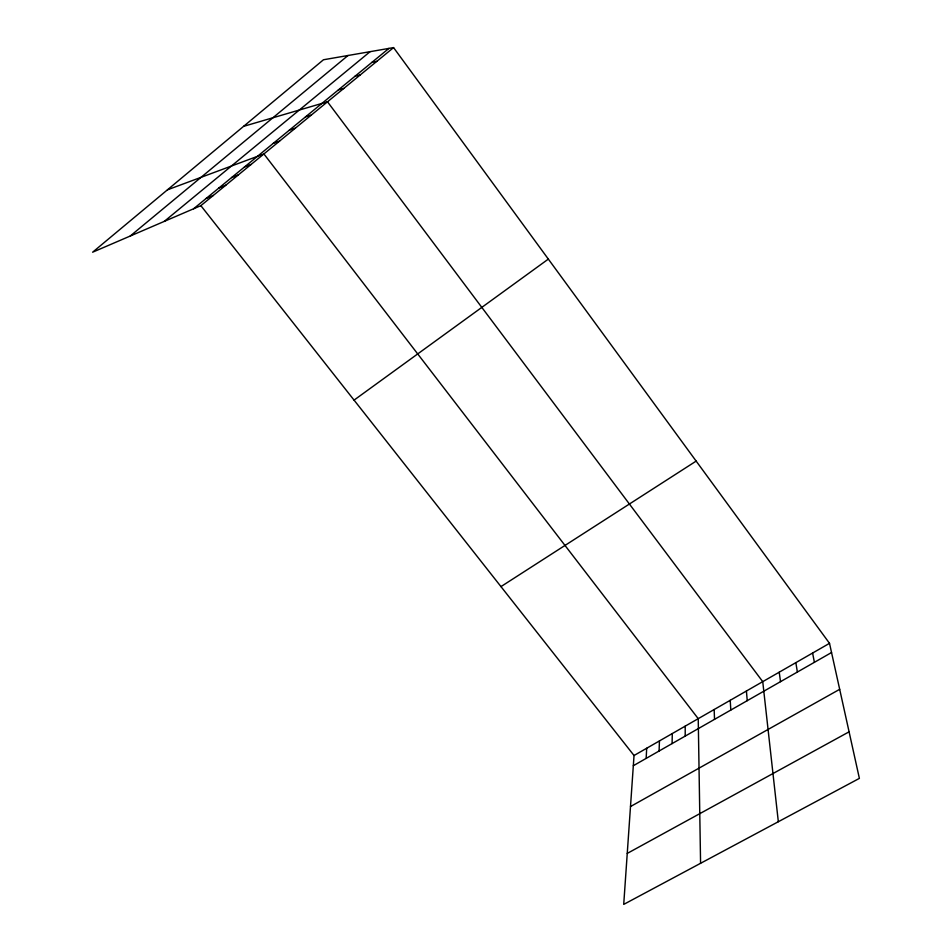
<?xml version="1.0" encoding="UTF-8"?>
<svg xmlns="http://www.w3.org/2000/svg" width="952" height="952" viewBox="0 0 952 952"><rect width="100%" height="100%" fill="white"/><g stroke="black" fill="none" stroke-linecap="round" stroke-linejoin="round"><path stroke-width="1.43" d="M685.202 736.098L685.214 726.138M672.088 743.583L672.291 733.564M659.082 751.021L659.45 740.93M646.158 758.399L646.694 748.248M200.86 205.656L634.032 755.507L623.715 904.4L859.382 778.379L829.513 643.338L393.569 47.6L323.466 59.762L92.618 252.209L200.86 205.656L393.569 47.6M130.222 236.036L348.027 55.502M164.28 221.388L370.09 51.67M193.577 208.785L388.916 48.409M354.061 400.126L548.34 259.099M500.966 586.611L696.162 461.101M634.032 755.507L829.513 643.338M633.318 765.729L831.548 652.525M630.498 806.558L839.688 689.319M627.249 853.42L849.077 731.826M206.156 198.468L213.272 195.469M218.829 188.056L225.791 185.212M231.598 177.572L238.393 174.87M244.474 167.005L251.102 164.446M167.469 189.817L263.906 153.95L698.232 718.665L700.577 863.297M273.319 143.312L279.579 141.098M289.36 130.15L295.394 128.127M305.544 116.858L311.363 115.025M243.617 126.342L327.488 101.793L762.742 681.656L778.331 821.719M338.4 89.881L343.767 88.441M355.072 76.196L360.201 74.958M371.911 62.368L376.802 61.344M812.603 653.048L814.388 662.318M795.836 662.663L797.383 672.041M779.224 672.195L780.521 681.668M746.416 691.021L747.237 700.672M730.22 700.315L730.815 710.049M714.155 709.538L714.536 719.343"/></g></svg>
